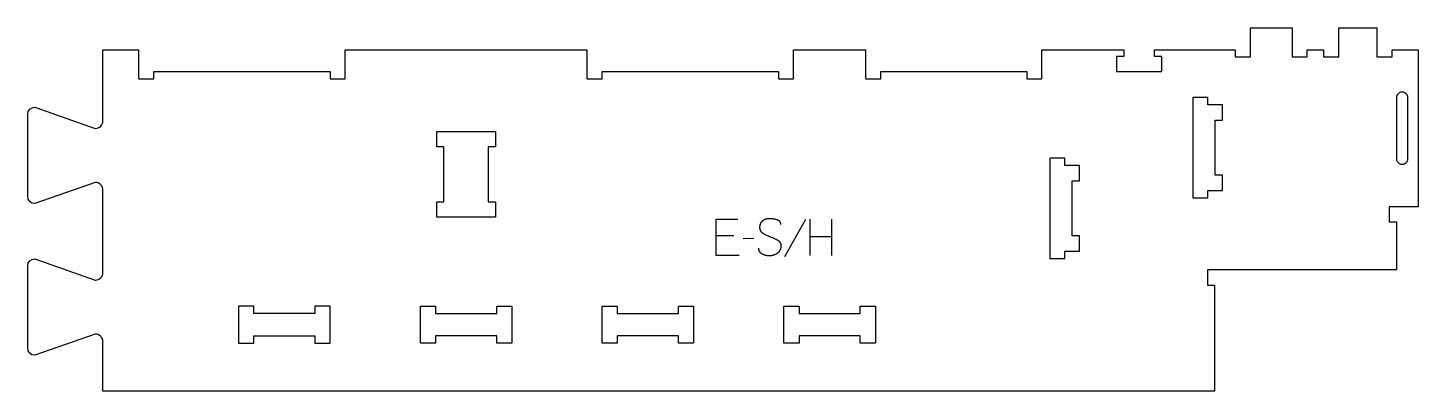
# Model space of a CAD drawing. Extents: x -565 to 582, y -142 to 158.
import ezdxf

# ---------------------------------------------------------------- set-up
doc = ezdxf.new("R2010")
doc.units = 0
for name, color, linetype in [('1_ANYTOOL_1MMDEEP_LABELS_S', 2, 'CONTINUOUS'), ('3_ANYTOOL_CUTTHROUGH_INSID', 4, 'CONTINUOUS'), ('4_ANYTOOL_CUTTHROUGH_OUTSI', 5, 'CONTINUOUS')]:
    doc.layers.add(name, color=color, linetype=linetype)

msp = doc.modelspace()

# ---------------------------------------------------------------- linework, layer by layer
at = {"layer": '1_ANYTOOL_1MMDEEP_LABELS_S'}
for p, q in [((80.2, 0), (80.2, -30)), ((98.5, -30), (98.5, 0)), ((76.7, -0.5), (59.5, -31.2)), ((17.7, -13.9), (3, -13.9)), ((34.2, -16.1), (25.4, -16.2)), ((98.5, -14.7), (80.2, -14.7))]:
    msp.add_line(p, q, dxfattribs=at)
for points in [[(21.9, -30), (3, -30), (3, 0), (20.8, 0)], [(56.4, -4.6), (56.4, -4.4), (56.4, -4.3), (56.4, -4.2), (56.4, -4.1), (56.4, -4), (56.4, -3.9), (56.3, -3.9), (56.3, -3.8), (56.3, -3.7), (56.3, -3.6), (56.3, -3.5), (56.3, -3.4), (56.2, -3.4), (56.2, -3.3), (56.2, -3.2), (56.2, -3.1), (56.1, -3), (56.1, -3), (56.1, -2.9), (56, -2.8), (56, -2.7), (56, -2.7), (55.9, -2.6), (55.9, -2.5), (55.9, -2.5), (55.8, -2.4), (55.8, -2.3), (55.7, -2.3), (55.7, -2.2), (55.6, -2.1), (55.6, -2.1), (55.5, -2), (55.5, -1.9), (55.4, -1.9), (55.4, -1.8), (55.3, -1.8), (55.2, -1.7), (55.2, -1.7), (55.1, -1.6), (55, -1.5), (55, -1.5), (54.9, -1.4), (54.8, -1.4), (54.8, -1.3), (54.7, -1.3), (54.6, -1.2), (54.5, -1.2), (54.5, -1.2), (54.4, -1.1), (54.3, -1.1), (54.2, -1), (54.1, -0.9), (53.9, -0.9), (53.7, -0.8), (53.5, -0.7), (53.3, -0.7), (53.1, -0.6), (52.3, -0.4), (51.5, -0.2), (50.7, 0), (50, 0.1), (49.6, 0.2), (49.2, 0.2), (48.8, 0.3), (48.5, 0.3), (48.1, 0.3), (47.7, 0.3), (47.4, 0.3), (47, 0.3), (46.8, 0.3), (46.6, 0.3), (46.4, 0.3), (46.2, 0.3), (46.1, 0.3), (45.9, 0.3), (45.7, 0.3), (45.5, 0.2), (45.3, 0.2), (45.1, 0.2), (44.9, 0.1), (44.8, 0.1), (44.6, 0), (44.4, 0), (44.2, -0.1), (44, -0.1), (43.9, -0.2), (43.7, -0.2), (43.5, -0.3), (43.4, -0.4), (43.2, -0.5), (43, -0.5), (42.8, -0.6), (42.7, -0.7), (42.5, -0.8), (42.4, -0.9), (42.2, -1), (42, -1.1), (41.9, -1.2), (41.7, -1.3), (41.6, -1.4), (41.4, -1.5), (41.2, -1.6), (41.1, -1.7), (41, -1.9), (40.8, -2), (40.7, -2.1), (40.6, -2.2), (40.4, -2.4), (40.3, -2.5), (40.2, -2.6), (40.1, -2.8), (40, -2.9), (39.9, -3.1), (39.8, -3.2), (39.7, -3.4), (39.6, -3.5), (39.5, -3.7), (39.5, -3.9), (39.4, -4), (39.3, -4.2), (39.3, -4.4), (39.2, -4.5), (39.2, -4.7), (39.1, -4.9), (39.1, -5.1), (39, -5.3), (39, -5.5), (39, -5.7), (39, -5.9), (38.9, -6.1), (38.9, -6.3), (38.9, -6.5), (38.9, -6.7), (38.9, -6.9), (38.9, -7.1), (38.9, -7.3), (39, -7.5), (39, -7.7), (39, -7.9), (39, -8.1), (39.1, -8.3), (39.1, -8.5), (39.2, -8.7), (39.2, -8.8), (39.3, -9), (39.3, -9.1), (39.4, -9.2), (39.4, -9.3), (39.5, -9.4), (39.5, -9.4), (39.5, -9.5), (39.6, -9.6), (39.6, -9.7), (39.7, -9.8), (39.7, -9.8), (39.8, -9.9), (39.8, -10), (39.9, -10.1), (39.9, -10.1), (40, -10.2), (40, -10.3), (40.1, -10.4), (40.1, -10.4), (40.2, -10.5), (40.3, -10.6), (40.3, -10.6), (40.4, -10.7), (40.4, -10.8), (40.5, -10.8), (40.6, -11), (40.8, -11.1), (40.9, -11.2), (41.1, -11.3), (41.2, -11.4), (41.4, -11.5), (41.6, -11.6), (41.7, -11.7), (42.5, -12.1), (43.2, -12.5), (43.9, -12.9), (44.7, -13.2), (45.5, -13.6), (46.3, -13.9), (47.1, -14.3), (47.9, -14.6), (48.7, -14.9), (49.5, -15.2), (50.3, -15.5), (51.1, -15.9), (51.8, -16.3), (52.6, -16.7), (53.3, -17.1), (54, -17.5), (54.1, -17.6), (54.3, -17.7), (54.4, -17.8), (54.5, -17.9), (54.6, -17.9), (54.7, -18), (54.7, -18.1), (54.8, -18.1), (54.9, -18.2), (54.9, -18.3), (55, -18.3), (55.1, -18.4), (55.1, -18.5), (55.2, -18.5), (55.2, -18.6), (55.3, -18.7), (55.4, -18.8), (55.4, -18.8), (55.5, -18.9), (55.5, -19), (55.6, -19.1), (55.6, -19.1), (55.7, -19.2), (55.7, -19.3), (55.7, -19.4), (55.8, -19.5), (55.8, -19.5), (55.9, -19.6), (55.9, -19.7), (55.9, -19.8), (56, -19.9), (56, -20), (56, -20.1), (56.1, -20.1), (56.1, -20.2), (56.1, -20.3), (56.2, -20.4), (56.2, -20.6), (56.3, -20.8), (56.3, -21), (56.3, -21.2), (56.3, -21.4), (56.4, -21.6), (56.4, -21.8), (56.4, -22), (56.4, -22.2), (56.4, -22.5), (56.4, -22.7), (56.4, -22.9), (56.3, -23.2), (56.3, -23.4), (56.3, -23.6), (56.2, -23.8), (56.2, -24), (56.2, -24.3), (56.1, -24.5), (56, -24.7), (56, -24.9), (55.9, -25.1), (55.8, -25.3), (55.8, -25.5), (55.7, -25.6), (55.6, -25.8), (55.5, -26), (55.4, -26.2), (55.3, -26.4), (55.2, -26.5), (55.1, -26.7), (55, -26.9), (54.9, -27), (54.7, -27.2), (54.6, -27.3), (54.5, -27.5), (54.3, -27.6), (54.2, -27.7), (54, -27.9), (53.9, -28), (53.7, -28.1), (53.5, -28.3), (53.4, -28.4), (53.2, -28.5), (52.8, -28.7), (52.5, -28.9), (52.1, -29.1), (51.7, -29.3), (51.3, -29.5), (51, -29.6), (50.6, -29.7), (50.4, -29.8), (50.2, -29.9), (50, -29.9), (49.8, -30), (49.6, -30), (49.4, -30.1), (49.2, -30.1), (49, -30.1), (48.6, -30.2), (48.2, -30.3), (47.8, -30.3), (47.4, -30.3), (47, -30.3), (46.6, -30.3), (46.2, -30.3), (45.8, -30.3), (45.4, -30.3), (45, -30.2), (44.6, -30.1), (44.2, -30.1), (43.8, -30), (43.4, -29.9), (43.1, -29.8), (42.7, -29.6), (42.3, -29.5), (42, -29.3), (41.6, -29.2), (41.3, -29), (40.9, -28.8), (40.8, -28.7), (40.6, -28.6), (40.4, -28.5), (40.3, -28.4), (40.1, -28.3), (40, -28.2), (39.9, -28), (39.7, -27.9), (39.6, -27.8), (39.5, -27.7), (39.4, -27.5), (39.3, -27.4), (39.2, -27.3), (39.2, -27.3), (39.1, -27.2), (39.1, -27.1), (39, -27.1), (39, -27), (38.9, -26.9), (38.9, -26.8), (38.8, -26.8), (38.8, -26.7), (38.7, -26.6), (38.7, -26.5), (38.7, -26.5), (38.6, -26.4), (38.6, -26.3), (38.6, -26.2), (38.5, -26.2), (38.5, -26.1), (38.5, -26), (38.5, -25.9), (38.4, -25.7), (38.4, -25.6), (38.3, -25.4), (38.3, -25.2), (38.3, -25.1), (38.2, -24.9), (38.2, -24.7), (38.2, -24.5), (38.2, -24.3), (38.2, -24.1)]]:
    msp.add_lwpolyline(points, dxfattribs=at)
at = {"layer": '3_ANYTOOL_CUTTHROUGH_INSID'}
msp.add_lwpolyline([(564.4, 99.9), (564.4, 49.9, 1.000001), (573.9, 49.9), (573.9, 99.9, 1.000001)], format="xyb", close=True, dxfattribs=at)
for points in [[(408.9, 100.1), (396.4, 100.1), (396.4, 17.6), (408.9, 17.6), (408.9, 23.6), (420.9, 23.6), (420.9, 36.1), (414.9, 36.1), (414.9, 81.6), (420.9, 81.6), (420.9, 94.1), (408.9, 94.1)], [(-227.6, 1.6), (-227.6, 14.1), (-221.6, 14.1), (-221.6, 59.6), (-227.6, 59.6), (-227.6, 72.1), (-179.1, 72.1), (-179.1, 59.6), (-185.1, 59.6), (-185.1, 14.1), (-179.1, 14.1), (-179.1, 1.6)], [(290.9, 50.1), (278.4, 50.1), (278.4, -32.4), (290.9, -32.4), (290.9, -26.4), (302.9, -26.4), (302.9, -13.9), (296.9, -13.9), (296.9, 31.6), (302.9, 31.6), (302.9, 44.1), (290.9, 44.1)], [(-378.6, -77.9), (-378.6, -71.9), (-391.1, -71.9), (-391.1, -102.4), (-378.6, -102.4), (-378.6, -96.4), (-328.1, -96.4), (-328.1, -102.4), (-315.6, -102.4), (-315.6, -71.9), (-328.1, -71.9), (-328.1, -77.9)], [(-178.1, -77.9), (-178.1, -71.9), (-165.6, -71.9), (-165.6, -102.4), (-178.1, -102.4), (-178.1, -96.4), (-228.6, -96.4), (-228.6, -102.4), (-241.1, -102.4), (-241.1, -71.9), (-228.6, -71.9), (-228.6, -77.9)], [(-78.6, -96.4), (-78.6, -102.4), (-91.1, -102.4), (-91.1, -71.9), (-78.6, -71.9), (-78.6, -77.9), (-28.1, -77.9), (-28.1, -71.9), (-15.6, -71.9), (-15.6, -102.4), (-28.1, -102.4), (-28.1, -96.4)], [(121.9, -77.9), (121.9, -71.9), (134.4, -71.9), (134.4, -102.4), (121.9, -102.4), (121.9, -96.4), (71.4, -96.4), (71.4, -102.4), (58.9, -102.4), (58.9, -71.9), (71.4, -71.9), (71.4, -77.9)]]:
    msp.add_lwpolyline(points, close=True, dxfattribs=at)
at = {"layer": '4_ANYTOOL_CUTTHROUGH_OUTSI'}
msp.add_lwpolyline([(-509.3, 74.7, 0.411451), (-503.1, 80.9), (-503.1, 139.6), (-473.6, 139.6), (-473.6, 115.9, 0.414214), (-473.3, 115.6), (-461.3, 115.6, 0.414214), (-461.1, 115.9), (-461.1, 121.6), (-315.6, 121.6), (-315.6, 115.9, 0.414214), (-315.3, 115.6), (-303.3, 115.6, 0.414214), (-303.1, 115.9), (-303.1, 139.6), (-103.6, 139.6), (-103.6, 115.9, 0.414214), (-103.3, 115.6), (-91.3, 115.6, 0.414214), (-91.1, 115.9), (-91.1, 121.6), (54.4, 121.6), (54.4, 115.9, 0.414214), (54.7, 115.6), (66.7, 115.6, 0.414214), (66.9, 115.9), (66.9, 139.6), (126.4, 139.6), (126.4, 115.9, 0.414214), (126.7, 115.6), (138.7, 115.6, 0.414214), (138.9, 115.9), (138.9, 121.6), (259.4, 121.6), (259.4, 115.9, 0.414214), (259.7, 115.6), (271.7, 115.6, 0.414214), (271.9, 115.9), (271.9, 139.6), (339.4, 139.6), (339.4, 134.1), (333.7, 134.1, 0.414214), (333.4, 133.9), (333.4, 121.9, 0.414214), (333.7, 121.6), (370.7, 121.6, 0.414214), (370.9, 121.9), (370.9, 133.9, 0.414214), (370.7, 134.1), (364.9, 134.1), (364.9, 139.6), (431.4, 139.6), (431.4, 133.9, 0.414214), (431.7, 133.6), (443.7, 133.6, 0.414214), (443.9, 133.9), (443.9, 157.6), (478.4, 157.6), (478.4, 133.9, 0.414214), (478.7, 133.6), (490.7, 133.6, 0.414214), (490.9, 133.9), (490.9, 139.6), (504.3, 139.6), (504.3, 133.9, 0.414214), (504.6, 133.6), (516.6, 133.6, 0.414214), (516.8, 133.9), (516.8, 157.6), (548.4, 157.6), (548.4, 133.9, 0.414214), (548.7, 133.6), (560.7, 133.6, 0.414214), (560.9, 133.9), (560.9, 139.6), (582.4, 139.6), (582.4, 10.1), (558.7, 10.1, 0.414214), (558.4, 9.9), (558.4, -2.1, 0.414214), (558.7, -2.4), (564.4, -2.4), (564.4, -41.9), (408.7, -41.9, 0.414214), (408.4, -42.1), (408.4, -54.1, 0.414214), (408.7, -54.4), (414.4, -54.4), (414.4, -141.9), (-503.1, -141.9), (-503.1, -101, 0.411451), (-509.3, -94.8), (-509.4, -94.8), (-559.4, -112.3, -0.412073), (-565.1, -106.5), (-565.1, -38.5, -0.412073), (-559.4, -32.8), (-509.4, -50.3), (-509.3, -50.3, 0.414214), (-503.1, -44), (-503.1, 24, 0.414214), (-509.3, 30.2), (-509.4, 30.2), (-559.4, 12.7, -0.412073), (-565.1, 18.5), (-565.1, 86.5, -0.412073), (-559.4, 92.2), (-509.4, 74.7)], format="xyb", close=True, dxfattribs=at)

doc.saveas('drawing.dxf')
